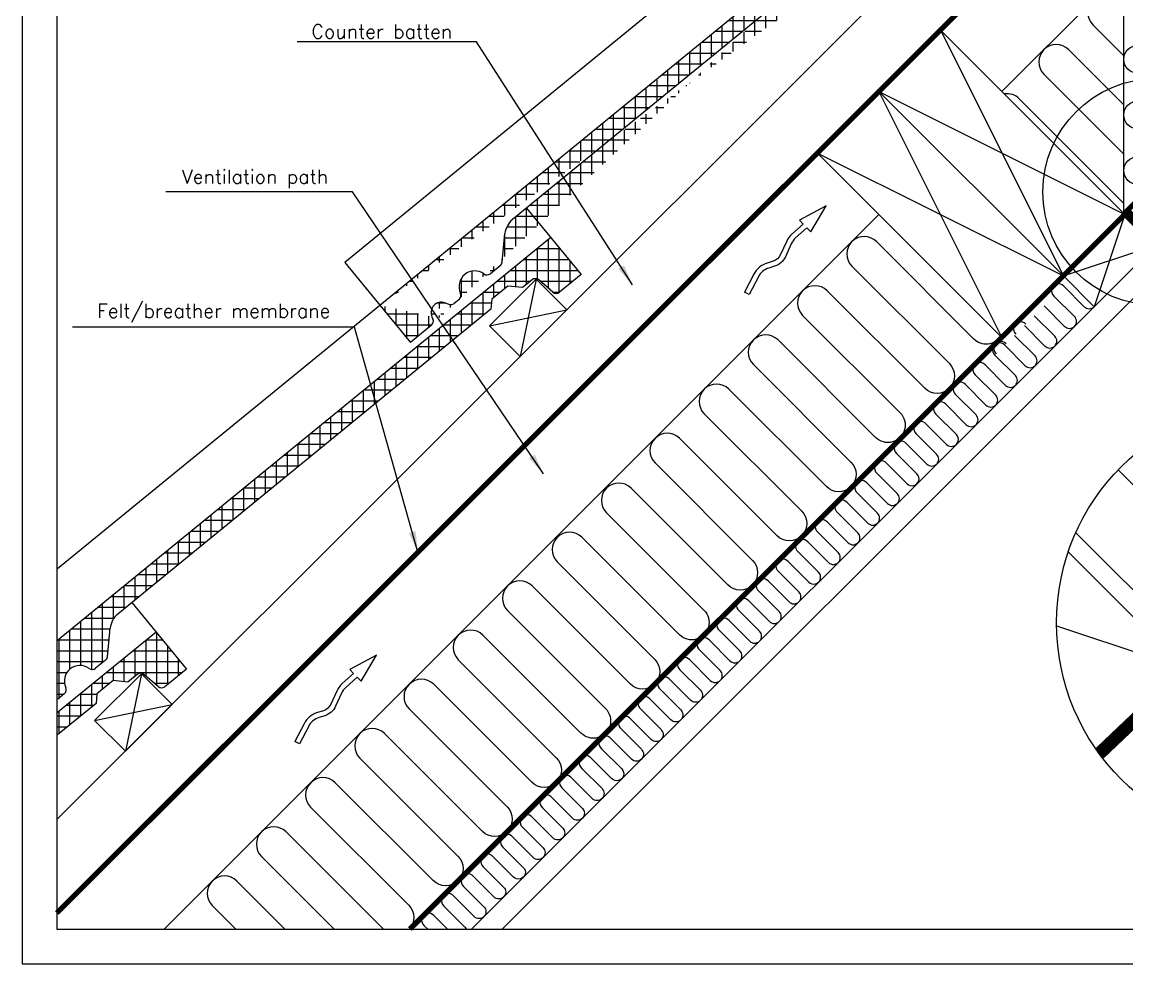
# Model space of a CAD drawing. Extents: x 0 to 1890, y 0 to 1390.
# Drawn here: x 0 to 635, y 0 to 542 of the extents above; entities that cross this region are included whole.
import ezdxf

# ---------------------------------------------------------------- set-up
doc = ezdxf.new("R2010")
doc.units = 0
doc.header["$LTSCALE"] = 30
doc.header["$MEASUREMENT"] = 0
doc.linetypes.add('DASHED', pattern=[0.75, 0.5, -0.25])
doc.linetypes.add('HIDDEN', pattern=[0.375, 0.25, -0.125])
for name, color, linetype in [('VELUX_FRAME', 6, 'CONTINUOUS'), ('VELUX_HATCH', 1, 'CONTINUOUS'), ('VELUX_INFO', 6, 'CONTINUOUS'), ('VELUX_INSIDE-COVERING', 7, 'CONTINUOUS'), ('VELUX_INSULATION', 1, 'CONTINUOUS'), ('VELUX_ROOFCONSTRUCTION', 7, 'CONTINUOUS'), ('VELUX_ROOFINGMATERIAL', 3, 'CONTINUOUS'), ('VELUX_TEXT', 1, 'CONTINUOUS'), ('VELUX_UNDERROOF', 3, 'DASHED'), ('VELUX_VAPOUR-BARRIER', 1, 'HIDDEN')]:
    doc.layers.add(name, color=color, linetype=linetype)
doc.styles.add('ROMANS', font='romans')
doc.dimstyles.new('MLS_A3_1T5', dxfattribs={"dimtxt": 8, "dimasz": 12, "dimexe": 2, "dimexo": 0, "dimgap": 2, "dimtad": 1, "dimtoh": 1, "dimdec": 0, "dimzin": 0, "dimdsep": 46, "dimtxsty": 'ROMANS', "dimcen": 0.09, "dimclrd": 256, "dimclre": 256, "dimclrt": 256, "dimadec": 0, "dimazin": 0, "dimtfac": 1, "dimtdec": 0, "dimtix": 1, "dimtmove": 0, "dimatfit": 3, "dimfxl": 1, "dimtolj": 1, "dimtzin": 0, "dimarcsym": 0})
pattern_1 = [(269.9999999999999, (633.7349784917571, 661.3856399077644), (6.25, -1.8e-15), []), (0, (633.7349784917571, 661.3856399077644), (1.8e-15, 6.25), [])]

msp = doc.modelspace()

# ---------------------------------------------------------------- hatches: boundary and pattern name
at = {"layer": 'VELUX_HATCH', "linetype": 'Continuous'}
h = msp.add_hatch(dxfattribs=at)
h.set_pattern_fill('ANSI37', color=256, scale=50, style=0)
h.set_pattern_definition(pattern_1)
edge = h.paths.add_edge_path()
edge.add_line((548.2178315721226, 623.3598011821261), (535.8349202979557, 613.2275009312806))
edge.add_line((530.7783094917694, 644.6628325184291), (548.2178315721226, 623.3598011821261))
edge.add_line((530.7833091839813, 644.6669218252049), (205.6782028405181, 378.7596503635187))
edge.add_arc((533.935114000802, 615.5492967951349), 3, 229.2917000000048, 309.2917000000007)
edge.add_line((514.5662240769213, 615.892074972722), (506.1230197550261, 616.7360541064279))
edge.add_line((519.9837477593436, 620.324956332532), (514.5662240769213, 615.892074972722))
edge.add_arc((521.8835540564949, 618.0031604686732), 3, 49.29170000000022, 129.291700000005)
edge.add_line((531.9784893347478, 613.2751772037667), (523.8401787228448, 620.2772800599208))
edge.add_line((506.1230197550261, 616.7360541064279), (496.8358362994203, 609.1368289182408))
edge.add_line((496.8358362994203, 609.1368289182408), (496.2731835435178, 603.508026037019))
edge.add_line((496.2731835435178, 603.508026037019), (281.8924461388391, 428.0912802227507))
edge.add_arc((289.4916713272377, 418.8040967672312), 12.0000000000004, 129.291700000005, 174.2917000000053)
edge.add_line((275.9089902592618, 403.5691525694286), (277.551177265303, 419.9976635043375))
edge.add_arc((272.9238667437866, 403.867544253829), 3, 309.2604961319488, 354.2917000000032)
edge.add_arc((267.2538145668509, 399.2331849605338), 3, 233.7380066724502, 309.2604961319493)
edge.add_line((274.8224082854026, 401.5447140802492), (269.1523561083827, 396.9103547871677))
edge.add_arc((260.1560724631221, 389.5573341419512), 9.000001334701546, 53.7380066724505, 204.7829855914467)
edge.add_arc((249.2612472761638, 384.527143670526), 3, 309.2604961319493, 384.7829855914456)
edge.add_line((251.1597888177821, 382.2043134969484), (248.3336095950821, 379.8943647457971))
edge.add_arc((246.4350680534639, 382.2171949193747), 3, 249.2916999999978, 309.2604961319489)
edge.add_arc((241.0399469194462, 374.6351083307294), 6, 69.29170000000033, 204.2917000000007)
edge.add_line((243.1616090235124, 380.2474652258214), (245.3742370014956, 379.4110164719776))
edge.add_arc((233.4194432638433, 369.6417149354565), 3, 309.2604961319486, 384.2917000000011)
edge.add_line((235.5711696393687, 372.1668143731525), (236.1538319038423, 370.875861914354))
edge.add_line((205.5870366692393, 378.8710665850159), (223.1664106257094, 357.3869195932124))
edge.add_line((235.3179848054615, 367.3188847618789), (223.1664106257094, 357.3869195932124))
h = msp.add_hatch(dxfattribs=at)
h.set_pattern_fill('ANSI37', color=256, scale=50, style=0)
h.set_pattern_definition(pattern_1)
edge = h.paths.add_edge_path()
edge.add_line((303.8922143647982, 417.7758270060095), (321.3267367528737, 396.4687063628772))
edge.add_line((321.3267367528737, 396.4687063628772), (308.9438254787069, 386.3364061120316))
edge.add_arc((307.0440191815532, 388.6582019758859), 3, 229.2917000000049, 309.2917000000007, ccw=False)
edge.add_line((305.0873945154989, 386.3840823845177), (296.9490839035961, 393.3861852406718))
edge.add_arc((294.9924592372462, 391.1120656494242), 3, 49.29170000000022, 129.291700000005)
edge.add_line((293.0926529400949, 393.433861513283), (287.6751292576727, 389.0009801534731))
edge.add_line((287.6751292576727, 389.0009801534731), (279.2319249357774, 389.844959287179))
edge.add_line((279.2319249357774, 389.844959287179), (269.9447414801716, 382.2457340989919))
edge.add_line((269.9447414801716, 382.2457340989919), (269.382088724269, 376.61693121777))
edge.add_line((269.382088724269, 376.61693121777), (55.00135131973286, 201.2001854035939))
edge.add_arc((62.60057650798933, 191.9130019479827), 12.0000000000004, 129.291700000005, 174.2917000000053)
edge.add_line((50.66008244605462, 193.106568685089), (49.01789544001338, 176.6780577501801))
edge.add_arc((46.03277192453822, 176.9764494345805), 3, 309.2604961319488, 354.29170000000306, ccw=False)
edge.add_line((47.93131346615417, 174.6536192610007), (42.26126128913427, 170.0192599679191))
edge.add_arc((40.36271974760246, 172.3420901412852), 3, 233.7380066724503, 309.2604961319493, ccw=False)
edge.add_arc((33.26497764387375, 162.6662393227026), 9.000001334701546, 53.7380066724505, 204.7829855914467)
edge.add_arc((22.37015245691543, 157.6360488512774), 3, -50.73950386805069, 24.782985591445822, ccw=False)
edge.add_line((24.26869399853365, 155.3132186776998), (21.44251477583373, 153.0032699265485))
edge.add_arc((19.54397323421551, 155.3261001001261), 3, 287.43023061232407, 309.2604961319489, ccw=False)
edge.add_line((20.44260592553576, 152.4638528560728), (20.44260592553564, 186.1011816910173))
edge.add_line((20.44260592553576, 186.1011816910173), (303.8922143647982, 417.7758270060095))
edge = h.paths.add_edge_path()
edge.add_line((20.44260592553576, 144.6572081672044), (20.44260592553576, 131.6847730239195))
edge.add_line((20.44260592553576, 131.6847730239196), (42.49099390502067, 149.7258363985214))
edge.add_line((42.49099390502067, 149.7258363985214), (43.05364666092316, 155.3546392797433))
edge.add_line((43.05364666092316, 155.3546392797433), (52.34083011652899, 162.9538644679304))
edge.add_line((52.34083011652899, 162.9538644679304), (60.78403443842432, 162.1098853342244))
edge.add_line((60.78403443842432, 162.1098853342244), (66.20155812084647, 166.5427666940344))
edge.add_arc((68.10136441799784, 164.2209708301756), 3, 49.291700000000276, 129.291700000005, ccw=False)
edge.add_line((70.0579890843477, 166.4950904214232), (78.19629969625053, 159.4929875652691))
edge.add_arc((80.15292436230482, 161.7671071566373), 3, 229.2917000000048, 309.2917000000007)
edge.add_line((82.05273065945846, 159.445311292783), (94.43564193362533, 169.5776115436286))
edge.add_line((94.43564193362533, 169.5776115436286), (77.00111954554973, 190.8847321867609))
edge.add_line((77.00111954554984, 190.8847321867609), (20.44260592553576, 144.6572081672044))

# ---------------------------------------------------------------- linework, layer by layer
at = {"layer": 'VELUX_FRAME'}
for points in [[(0, 1390), (0, 0), (1890, 0), (1890, 1390)], [(20, 19.99999999999994), (1870, 19.99999999999994), (1870, 1370), (20, 1370)]]:
    msp.add_lwpolyline(points, close=True, dxfattribs=at)
at = {"layer": 'VELUX_INFO'}
for centre, radius in [((651.9592878766196, 444.0376735344465), 65.21425444342684), ((721.8811202417659, 196.1089882254979), 127.2881263893933)]:
    msp.add_circle(centre, radius, dxfattribs=at)
at = {"layer": 'VELUX_INSIDE-COVERING'}
for p, q in [((258.2211646046875, 19.99999999999994), (666.6558739849785, 428.4347093802904)), ((275.8988341343516, 19.99999999999994), (675.4947087498102, 419.5958746154583))]:
    msp.add_line(p, q, dxfattribs=at)
at = {"layer": 'VELUX_INSULATION'}
for p, q in [((633.2917618443499, 431.6150108925448), (633.292367272592, 659.8327980963979)), ((563.1756210114813, 501.7311517034309), (633.2921338609661, 571.8476645529158)), ((81.75186521792995, 19.99999999999994), (492.4687811076519, 431.0166353699527)), ((610.5459930625267, 377.9815806330927), (598.7533085751984, 389.7741783550369)), ((593.096474740583, 384.117303690741), (604.8891592279115, 372.3247059687971)), ((599.232325393296, 366.6678313045012), (587.4396409059678, 378.4604290264449)), ((581.7828070713526, 372.8035543621493), (593.575491558681, 361.0109566402051)), ((587.9186577240655, 355.3540819759092), (576.1259732367377, 367.1466796978534)), ((576.6049900548352, 344.0403326473175), (564.812185630321, 355.8331370695191)), ((570.4691394021222, 361.4898050335573), (582.2618238894507, 349.6972073116134)), ((559.1553517957058, 350.1762624052233), (570.9479954533537, 338.3837055129599)), ((565.291161618738, 332.726830848664), (553.49847713141, 344.5194285706077)), ((547.8416432967947, 338.8625539063123), (559.6343277841229, 327.0699561843681)), ((553.9774939495074, 321.4130815200721), (542.1848094621796, 333.2056792420165)), ((536.5279756275644, 327.5488045777206), (548.3206601148928, 315.7562068557766)), ((542.6638262802772, 310.0993321914808), (530.8711417929491, 321.8919299134245)), ((525.2143079583336, 316.2350552491289), (537.0069924456625, 304.4424575271847)), ((513.9006402891036, 304.9213059205369), (525.6933247764317, 293.128708198593)), ((531.3501586110463, 298.7855828628889), (519.5574741237189, 310.5781805848331)), ((520.036490941816, 287.4718335342972), (508.2436865173023, 299.2646379564988)), ((502.586852682687, 293.6077632922029), (514.3794963403348, 281.8152063999395)), ((508.7226625057191, 276.1583317356436), (496.9468673258241, 287.9340401501752)), ((491.2900334912085, 282.2771654858796), (503.065828671104, 270.5014570713478)), ((497.4089948364887, 264.8445824070517), (485.6331996565934, 276.6202908215837)), ((479.9763658219783, 270.9634161572879), (491.7521610018738, 259.1877077427561)), ((486.0953271672583, 253.5308330784602), (474.3195319873632, 265.3065414929918)), ((468.6626981527476, 259.6496668286962), (480.4384933326434, 247.8739584141641)), ((457.3490304835174, 248.3359175001043), (469.1248256634129, 236.5602090855724)), ((474.7816594980276, 242.2170837498683), (463.005864318133, 253.9927921644003)), ((463.4679918287974, 230.9033344212766), (451.6920767117165, 242.6792495360662)), ((446.0352428771011, 237.0223748717704), (457.8109972273159, 225.2467072869189)), ((452.1541633927003, 219.5898326226232), (440.3783682128053, 231.3655410371548)), ((434.7215343781897, 225.7086663728592), (446.4973295580852, 213.9329579583274)), ((440.8404957234699, 208.2760832940313), (429.0647005784896, 220.0517916736482)), ((423.4078667438746, 214.3949170093524), (435.1836618888548, 202.6192086297357)), ((429.5268280542392, 196.9623339654398), (417.7510329092593, 208.7380423450563)), ((418.2131603850086, 185.6485846368478), (406.437365240029, 197.4242930164648)), ((412.0941990746437, 203.0811676807606), (423.8699942196244, 191.3054593011437)), ((400.7805314054134, 191.7674183521687), (412.556326550394, 179.991709972552)), ((406.8994927157784, 174.3348353082561), (395.1235776336125, 186.1107503881305)), ((389.4667437989972, 180.4538757238346), (401.2424981142968, 168.6782081738985)), ((395.5856642796813, 163.0213335096026), (383.8098691347013, 174.7970418892191)), ((378.1530353000858, 169.1401672249234), (389.9287631602871, 157.3645261222781)), ((208.0822473482666, 19.59869011294907), (151.7223047379329, 75.96010773977343)), ((137.5801897721339, 61.81795145814056), (179.3970468261484, 19.99999999999994)), ((151.1131494751679, 19.99999999999994), (123.4481314340964, 47.66574572439347)), ((109.3060164682401, 33.52358944281807), (122.8292502043808, 19.99999999999994)), ((244.4508937598691, 19.99999999999994), (236.8182178468123, 27.63261925756224)), ((231.161384012197, 21.97574459326661), (233.1371432710434, 19.99999999999994))]:
    msp.add_line(p, q, dxfattribs=at)
for points in [[(633.2920774299436, 550.5758404194548), (629.745483547186, 554.1225409371024, 0.9979430925218084), (615.603368581387, 539.9803846554698), (633.2920023950008, 522.2912190004376)], [(633.2919273600579, 494.0065975814201), (601.4612536155878, 525.8382283738371, 0.9979430925218084), (587.3191386497888, 511.6960720922048), (633.2918523251151, 465.721976162403)], [(641.2896800179846, 512.3053535919458, -0.9999999999999856), (641.2897224636326, 528.3053535918895)], [(633.2917772901723, 437.4373547433854), (573.1770236839894, 497.553915810572, 0.2394089454498081), (564.5608511471052, 500.3459215682414, 0.2394089454498081)], [(641.2895951266884, 480.3053535920587, -0.9999999999999998), (641.2896375723367, 496.3053535920024)], [(641.2896800179844, 448.3053535921711, -0.9999999999999856), (641.2897224636324, 464.3053535921147)], [(562.546718218354, 360.9386982812205, -0.4747534341229662), (547.1286383778976, 359.3746354629218), (491.0639510695948, 415.4410084595111, 0.9979430925218109), (476.9218361037958, 401.2988521778784), (532.9865234120984, 345.2324791812892, -1), (518.8444084462996, 331.0903228996563), (462.7797211379965, 387.1566958962458, 0.9979430925218107), (448.6376061721975, 373.0145396146134), (504.7022934805005, 316.9481666180236, -1), (490.5601785147013, 302.8060103363909), (434.4954912063985, 358.8723833329808, 0.9979430925218109), (420.3533762405995, 344.7302270513481), (476.4180635489023, 288.6638540547583, -0.9999999999999998), (462.2759485831033, 274.5216977731256), (406.2213179024459, 330.5780213177171, 0.9979430925178153), (392.079202936647, 316.4358650360842), (448.1338336173043, 260.3795414914932, -0.9999999999999998), (433.9917186515052, 246.2373852098606), (377.937087970848, 302.2937087544516, 0.997943092521983), (363.7949730050488, 288.151552472819), (419.8496036857065, 232.095228928228, -0.9999999999999998), (405.7074887199075, 217.9530726465953), (350.0184660629697, 273.6439616936108, 0.9979430925230138), (335.8763510971706, 259.5018054119781), (391.930981777828, 203.4454818673869, -0.9999999999999998), (377.788866812029, 189.3033255857542), (321.7342361313716, 245.3596491303455, 0.9979430925218093), (307.5921211655725, 231.2174928487128), (363.64675184623, 175.1611693041216, -0.9999999999999998), (349.504636880431, 161.0190130224889), (293.1446942700972, 217.3804306493131, 0.9979430925218107), (279.002579304298, 203.2382743676804), (335.3625219146319, 146.8768567408563, -0.9999999999999998), (321.220406948833, 132.7347004592236), (264.860464338499, 189.0961180860478, 0.9979430925218096), (250.7183493727, 174.9539618044154), (307.0782919830339, 118.592544177591, -1), (292.9361770172347, 104.4503878959583), (236.576234406901, 160.8118055227827, 0.9979430925178132), (222.434119441102, 146.6696492411498), (278.7940620514357, 90.3082316143257, -0.9999999999999998), (264.6519470856367, 76.16607533269305), (208.3020611030645, 132.5174435074027, 0.9979430925221521), (194.1599461372082, 118.3752872258273), (250.5085922456639, 62.02515895784703, -0.9999999999999998), (236.3664772798649, 47.88300267621437), (180.0065346695309, 104.2444203030385, 0.9979430925218096), (165.8644197037319, 90.10226402140609), (222.2243623140658, 33.74084639458172, -0.3981214276314518), (222.604089450323, 19.99999999999994)], [(389.9286195642481, 157.3646697245712, -0.9999999999999811), (384.2717857296325, 151.7077950602751), (372.582457397479, 163.3970366253924, 1.116317032815793), (366.9256235628635, 157.7401619610965), (378.6149518950177, 146.0509203959795, -0.9999999999999811), (372.9581180604021, 140.3940457316836), (361.2687897282484, 152.0832872968004, 1.116317032815953), (355.611955893633, 146.4264126325048), (367.3012842257872, 134.7371710673876, -0.9999999999999811), (361.6444503911717, 129.0802964030917), (349.9551220590181, 140.7695379682089, 1.116317032814986), (344.2982882244026, 135.1126633039129), (355.9876165565571, 123.4234217387958, -0.9999999999999811), (350.3307827219412, 117.7665470745), (338.6413344526013, 129.4559953398747, 1.109982058417757), (332.9845006179862, 123.7991206755788), (344.67378812046, 112.1099199401423, -1), (339.0169542858444, 106.4530452758464), (327.3276259536901, 118.1422868409632, 1.116317032815195), (321.6707921190748, 112.4854121766676), (333.3603280800208, 100.7959629843, -0.9999999999999811), (327.7034942454053, 95.13908832000415), (316.0141659132517, 106.8283298851214, 1.116317032814986), (310.3573320786361, 101.1714552208253), (322.0466604107906, 89.48221365570832, -0.9999999999999808), (316.3898265761749, 83.82533899141245), (304.7003783068349, 95.51478725678714, 1.109982058417757), (299.0435444722198, 89.8579125924913), (310.7328319746936, 78.16871185705479, -1), (305.075998140078, 72.51183719275893), (293.3866698079238, 84.20107875787573, 1.116317032815196), (287.7298359733084, 78.54420409358012), (299.4191645954456, 66.85496223848236, -0.9999999999999811), (293.7623307608299, 61.19808757418649), (282.0728824914899, 72.88753583956118, 1.109982058417757), (276.4160486568748, 67.23066117526535), (288.1053361593485, 55.54146043982882, -1), (282.448502324733, 49.88458577553297), (270.7591739925787, 61.57382734064977, 1.116317032815195), (265.1023401579634, 55.91695267635415), (276.7918761189094, 44.22750348398653, -0.9999999999999811), (271.1350422842939, 38.57062881969068), (259.4457139521403, 50.25987038480794, 1.116317032814986), (253.7888801175248, 44.60299572051185), (265.4782084496793, 32.91375415539482, -0.9999999999999808), (259.8213746150634, 27.25687949109897), (248.1319263457235, 38.94632775647365, 1.109982058417757), (242.4750925111084, 33.28945309217779), (254.1643800135822, 21.6002523567413, -0.1188838699651347), (255.1427414804447, 19.99999999999994)]]:
    msp.add_lwpolyline(points, format="xyb", dxfattribs=at)
for points in [[(630.0370924026512, 284.2392422249623), (662.3484167610062, 251.9269463670125)], [(605.6476478197112, 247.9939283182998), (662.3482559043861, 191.2916154252065)]]:
    msp.add_lwpolyline(points, dxfattribs=at)
for centre, radius, start, end in [((595.6919023439821, 387.1787286551482), 4.013547963732535, 40.29116378075031, 229.7092497650598), ((613.3744099798344, 380.8100179652407), 4.000000000000114, 225.0002067729062, 315.1181663316725), ((573.855095180085, 365.3418398318899), 4.013547963732438, 40.29116378074617, 229.7092497650615), ((602.0607423106038, 369.4962686366491), 4.000000000000114, 225.0002067729039, 45.00020677290388), ((561.7664269893774, 353.2220398922977), 4.011791889888639, 40.60614078930303, 229.3942727565094), ((562.5414275108566, 354.0280905032964), 4.01354796373246, 40.29116378078419, 229.7092497650258), ((590.7470746413734, 358.1825193080572), 4.000000000000114, 225.0002067729039, 45.00020677290388), ((579.4334069721428, 346.8687699794655), 4.000000000000114, 225.0002067729039, 45.00020677290388), ((550.4370709001952, 341.9239788707179), 4.01354796373218, 40.29116378077695, 229.7092497650285), ((568.1195785360459, 335.555268180812), 4.000000000000114, 225.0002067729039, 45.00020677290388), ((539.1234032309634, 330.6102295421277), 4.013547963732485, 40.29116378075197, 229.7092497650605), ((556.8059108668152, 324.2415188522201), 4.000000000000114, 225.0002067729062, 45.0002067729062), ((527.8097355617327, 319.2964802135362), 4.013547963732524, 40.29116378074511, 229.7092497650603), ((516.4960678925044, 307.9827308849425), 4.013547963732411, 40.29116378078586, 229.7092497650265), ((545.4922431975851, 312.9277695236287), 4.000000000000114, 225.0002067729039, 45.00020677290388), ((505.1979278763585, 296.6535407792774), 4.011791889888725, 40.60614078930197, 229.3942727565081), ((534.1785755283544, 301.6140201950368), 4.000000000000275, 225.0002067729004, 45.00020677290159), ((522.864907859124, 290.3002708664451), 4.000000000000114, 225.0002067729039, 45.00020677290388), ((493.8854610946092, 285.3385904502852), 4.013547963732377, 40.29116378077776, 229.7092497650278), ((511.5510794230269, 278.9867690677915), 4.000000000000114, 225.0002067729033, 45.00020677290388), ((482.5717934253773, 274.0248411216951), 4.013547963732448, 40.29116378075134, 229.709249765061), ((471.2581257561467, 262.7110917931034), 4.013547963732568, 40.29116378074458, 229.7092497650609), ((500.2374117537963, 267.6730197391997), 4.000000000000154, 225.0002067729067, 45.00020677290563), ((459.9444580869183, 251.3973424645099), 4.013547963732498, 40.2911637807848, 229.7092497650253), ((488.923744084566, 256.3592704106081), 4.000000000000154, 225.0002067729045, 45.00020677290332), ((477.6100764153354, 245.0455210820162), 4.000000000000194, 225.0002067729039, 45.00020677290159), ((448.6463180707727, 240.0681523588449), 4.011791889888708, 40.60614078930166, 229.3942727565084), ((466.2964087461051, 233.7317717534245), 4.000000000000114, 225.0002067729051, 45.00020677290275), ((437.3169619815904, 228.7700913372649), 4.013547963732358, 40.29116378077744, 229.709249765028), ((454.9825803100081, 222.4182699547711), 4.000000000000033, 225.0002067729027, 45.00020677290275), ((426.0032943472736, 217.4563419737595), 4.013547963732467, 40.29116378075166, 229.7092497650608), ((414.6896266780427, 206.1425926451679), 4.013547963732568, 40.29116378074458, 229.7092497650609), ((443.6689126407775, 211.1045206261794), 4.000000000000114, 225.0002067729074, 45.00020677290504), ((403.3759590088144, 194.8288433165743), 4.013547963732498, 40.2911637807848, 229.7092497650253), ((432.355244971547, 199.7907712975878), 4.000000000000114, 225.0002067729051, 45.00020677290275), ((421.0415773023164, 188.4770219689958), 4.000000000000194, 225.0002067729039, 45.00020677290159), ((392.0778189926679, 183.49965321091), 4.011791889888824, 40.60614078928365, 229.3942727565264), ((409.7279096330861, 177.1632726404041), 4.000000000000114, 225.0002067729051, 45.00020677290275), ((380.7484629034865, 172.2015921893291), 4.013547963732358, 40.29116378077744, 229.709249765028), ((398.4140811969891, 165.8497708417505), 4.000000000000114, 225.0002067729039, 45.00020677290388), ((144.6658067978003, 68.87447009872528), 10.00002119794421, 45.1180571001006, 224.8821102878364), ((116.3916334938758, 40.58010808343341), 10.00002119794405, 45.11805709985103, 224.8821102880851), ((116.3916334940962, 40.58010808351585), 10.00002119773013, 45.11805710041243, 66.56324081778658), ((116.3916334939925, 40.58010808336392), 10.00002119791074, 45.11805710014216, 66.56324081758807), ((233.6779456820048, 25.11603492203359), 4.024239802359342, 38.70835506264402, 231.2920584831638)]:
    msp.add_arc(centre, radius, start, end, dxfattribs=at)
at = {"layer": 'VELUX_ROOFCONSTRUCTION'}
for p, q in [((20, 29.26620881060376), (633.2923214464986, 642.5585302571025)), ((506.5107812973613, 569.5167817726958), (20, 83.0060004753344)), ((527.8202819410697, 537.0864907516739), (492.4649428817422, 501.7311516923463)), ((527.8202819466119, 537.0864907572161), (598.5334755143228, 395.6626191041041)), ((633.8888145736504, 431.0179581634314), (527.8202819466119, 537.0864907572161)), ((457.1096038224155, 466.3758126330193), (492.4649428817426, 501.7311516923466)), ((492.4649428872847, 501.7311516978885), (633.8888145736504, 431.0179581634314)), ((598.5334755143228, 395.6626191041041), (492.4649428872847, 501.7311516978885)), ((492.4649428872847, 501.7311516978885), (563.1781364549958, 360.3072800447768)), ((457.1096038279576, 466.3758126385614), (598.5334755143228, 395.6626191041041)), ((563.1781364549958, 360.3072800447768), (457.1096038279576, 466.3758126385614)), ((462.1508238230764, 435.9852628318867), (446.8264423847528, 427.8410589966168)), ((453.3700651443442, 421.0889911047334), (462.1508238230764, 435.9852628318867)), ((446.8264423847528, 427.8410589966168), (449.0494611076443, 425.5472266818048)), ((633.8888145736504, 431.0179581634314), (598.5334755143232, 395.6626191041036)), ((598.5334755143232, 395.6626191041031), (633.8888145736504, 431.017958163431)), ((598.5334755143227, 395.6626191041039), (633.8888145736504, 431.0179581634314)), ((633.8888145736498, 431.0179581634325), (616.2086295949562, 377.9874649902673)), ((633.8888145736498, 431.0179581634325), (651.5639686542833, 413.3428040495951)), ((451.1391191216149, 423.3910032411323), (453.3700651443442, 421.0889911047334)), ((598.5334755143226, 395.6626191041046), (651.5639686542833, 413.3428040495951)), ((268.5710045657963, 366.9323441004586), (295.4410622508854, 393.8024017855468)), ((295.4410622508854, 393.8024017855468), (286.2486740954599, 349.2546745707946)), ((313.118731780549, 376.1247322558832), (295.4410622508854, 393.8024017855468)), ((563.1781364549952, 360.307280044777), (598.5334755143224, 395.6626191041043)), ((598.5334755143226, 395.6626191041046), (616.2086295949562, 377.9874649902673)), ((417.9852414688817, 385.062613307826), (415.3184862893157, 386.4368100958651)), ((268.5710045657963, 366.9323441004586), (313.118731780549, 376.1247322558832)), ((286.2486740954599, 349.2546745707946), (313.118731780549, 376.1247322558832)), ((286.2486740954599, 349.2546745707946), (268.5710045657963, 366.9323441004586)), ((668.4485443349424, 169.7746233221822), (601.310337639565, 236.9128299859867)), ((627.0046730423619, 128.3307520295989), (697.8019750695196, 199.1280540567579)), ((594.6045956469983, 194.3904403501979), (668.4485443349424, 169.7746233221822)), ((619.3513690918519, 120.6774480790915), (690.1486711190108, 191.4747501062502)), ((203.6529825932738, 177.487421602084), (188.3286011549502, 169.3432177668142)), ((194.8722239145417, 162.5911498749308), (203.6529825932738, 177.487421602084)), ((41.67990974654799, 140.04124928121), (68.54996743163701, 166.9113069662983)), ((68.54996743163701, 166.9113069662983), (59.35757927621148, 122.363579751546)), ((86.22763696130062, 149.2336374366347), (68.54996743163701, 166.9113069662983)), ((188.3286011549502, 169.3432177668142), (190.5516198778418, 167.0493854520022)), ((668.4485443349424, 169.7746233221822), (619.3513690918523, 120.6774480790911)), ((192.6412778918124, 164.8931620113296), (194.8722239145417, 162.5911498749308)), ((41.67990974654799, 140.04124928121), (86.22763696130062, 149.2336374366347)), ((59.35757927621148, 122.363579751546), (86.22763696130062, 149.2336374366347)), ((65.9152786757436, 128.921279151078), (86.22763696130039, 149.2336374366345)), ((59.35757927621148, 122.363579751546), (41.67990974654799, 140.04124928121)), ((159.4874002390792, 126.5647720780233), (156.8206450595132, 127.9389688660625))]:
    msp.add_line(p, q, dxfattribs=at)
at = {"layer": 'VELUX_ROOFCONSTRUCTION', "color": 7}
msp.add_line((616.2086295949562, 377.9874649902673), (651.5639686874922, 413.3428040163863), dxfattribs=at)
at = {"layer": 'VELUX_ROOFCONSTRUCTION'}
for points in [[(449.0494611076443, 425.5472266818046), (442.5367325824415, 419.7466991759088, 0.1055431355186877), (439.3264259712696, 415.3700864604094), (435.9902383178815, 407.9504818579859, -0.2157207799034243), (431.6637298850692, 404.1304468921715), (428.3034948353316, 403.0969741770854, 0.201825453011014), (420.5691659381013, 396.6262365823158), (415.3184862893157, 386.4368100958649)], [(451.1391191216149, 423.3910032411321), (444.532020544461, 417.5064255433763, 0.1055431355186962), (442.0625539204824, 414.1398003776073), (438.7263662670944, 406.7201957751839, -0.2157207799034306), (432.545639934505, 401.263002966878), (429.1854048847673, 400.2295302517915, 0.2018254530110077), (423.2359211176673, 395.2520397942764), (417.9852414688817, 385.0626133078258)], [(190.5516198778418, 167.0493854520019), (184.0388913526389, 161.2488579461062, 0.1055431355186877), (180.8285847414672, 156.8722452306068), (177.492397088079, 149.4526406281833, -0.2157207799034243), (173.1658886552667, 145.6326056623689), (169.8056536055291, 144.5991329472828, 0.201825453011014), (162.0713247082988, 138.1283953525132), (156.8206450595132, 127.9389688660623)], [(192.6412778918124, 164.8931620113295), (186.0341793146585, 159.0085843135737, 0.1055431355186962), (183.5647126906798, 155.6419591478046), (180.2285250372919, 148.2223545453813, -0.2157207799034306), (174.0477987047025, 142.7651617370753), (170.6875636549647, 141.7316890219889, 0.2018254530110077), (164.7380798878648, 136.7541985644737), (159.4874002390792, 126.5647720780231)]]:
    msp.add_lwpolyline(points, format="xyb", dxfattribs=at)
at = {"layer": 'VELUX_ROOFINGMATERIAL'}
for p, q in [((530.7833091839813, 644.6669218252049), (205.6782028405181, 378.7596503635187)), ((496.2731835435178, 603.508026037019), (281.8924461388391, 428.0912802227507)), ((411.7980038366958, 588.6546623588047), (185.4672877355174, 403.4598627845055)), ((290.0139869167276, 434.7367198807261), (321.3267367528737, 396.4687063628772)), ((275.9089902592618, 403.5691525694286), (277.551177265303, 419.9976635043375)), ((303.8922143647982, 417.7758270060095), (20.44260592553576, 186.1011816910173)), ((185.4672877355174, 403.4598627845055), (205.5870366692393, 378.8710665850159)), ((274.8224082854026, 401.5447140802492), (269.1523561083827, 396.9103547871677)), ((321.3267367528737, 396.4687063628772), (308.9438254787069, 386.3364061120316)), ((279.2319249357774, 389.844959287179), (269.9447414801716, 382.2457340989919)), ((287.6751292576727, 389.0009801534731), (279.2319249357774, 389.844959287179)), ((293.0926529400949, 393.433861513283), (287.6751292576727, 389.0009801534731)), ((305.0873945154989, 386.3840823845177), (296.9490839035961, 393.3861852406718)), ((251.1597888177821, 382.2043134969484), (248.3336095950821, 379.8943647457971)), ((269.9447414801716, 382.2457340989919), (269.382088724269, 376.61693121777)), ((205.6782028404646, 378.759650363475), (20.44260592553576, 227.1908759804595)), ((269.382088724269, 376.61693121777), (55.00135131973286, 201.2001854035939)), ((205.5870366692393, 378.8710665850159), (223.1664106257094, 357.3869195932124)), ((243.1616090235124, 380.2474652258214), (245.3742370014956, 379.4110164719776)), ((235.5711696393687, 372.1668143731525), (236.1538319038423, 370.875861914354)), ((235.3179848054615, 367.3188847618789), (223.1664106257094, 357.3869195932124)), ((63.12289209748962, 207.8456250614625), (94.43564193362533, 169.5776115436286)), ((77.00111954554984, 190.8847321867609), (20.44260592553576, 144.6572081672044)), ((49.01789544001338, 176.6780577501801), (50.66008244605462, 193.106568685089)), ((47.93131346615417, 174.6536192610007), (42.26126128913427, 170.0192599679191)), ((66.20155812084647, 166.5427666940344), (60.78403443842432, 162.1098853342244)), ((78.19629969625053, 159.4929875652691), (70.0579890843477, 166.4950904214232)), ((94.43564193362533, 169.5776115436286), (82.05273065945846, 159.445311292783)), ((52.34083011652899, 162.9538644679304), (43.05364666092316, 155.3546392797433)), ((60.78403443842432, 162.1098853342244), (52.34083011652899, 162.9538644679304)), ((24.26869399853365, 155.3132186776998), (21.44251477583373, 153.0032699265485)), ((43.05364666092316, 155.3546392797433), (42.49099390502067, 149.7258363985214)), ((42.49099390502067, 149.7258363985214), (20.44260592553576, 131.6847730239196))]:
    msp.add_line(p, q, dxfattribs=at)
for centre, radius, start, end in [((289.4916713272377, 418.8040967672312), 12.0000000000004, 129.2917000000049, 174.2917000000053), ((272.9238667437866, 403.867544253829), 3, 309.2604961319488, 354.2917000000032), ((260.1560724631221, 389.5573341419512), 9.000001334701546, 53.73800667245051, 204.7829855914467), ((267.2538145668509, 399.2331849605338), 3, 233.7380066724502, 309.2604961319493), ((294.9924592372462, 391.1120656494242), 3, 49.29170000000022, 129.2917000000049), ((249.2612472761638, 384.527143670526), 3, 309.2604961319493, 24.78298559144565), ((307.0440191815532, 388.6582019758859), 3, 229.2917000000048, 309.2917000000007), ((241.0399469194462, 374.6351083307294), 6, 69.29170000000036, 204.2917000000007), ((246.4350680534639, 382.2171949193747), 3, 249.2916999999978, 309.2604961319489), ((233.4194432638433, 369.6417149354565), 3, 309.2604961319486, 24.29170000000098), ((62.60057650798933, 191.9130019479827), 12.0000000000004, 129.2917000000049, 174.2917000000053), ((33.26497764387375, 162.6662393227026), 9.000001334701546, 53.73800667245051, 204.7829855914467), ((46.03277192453822, 176.9764494345805), 3, 309.2604961319488, 354.2917000000032), ((40.36271974760246, 172.3420901412852), 3, 233.7380066724502, 309.2604961319493), ((68.10136441799784, 164.2209708301756), 3, 49.29170000000022, 129.2917000000049), ((22.37015245691543, 157.6360488512774), 3, 309.2604961319493, 24.78298559144565), ((80.15292436230482, 161.7671071566373), 3, 229.2917000000048, 309.2917000000007), ((19.54397323421551, 155.3261001001261), 3, 287.4302306123241, 309.2604961319489)]:
    msp.add_arc(centre, radius, start, end, dxfattribs=at)
at = {"layer": 'VELUX_UNDERROOF', "const_width": 3}
msp.add_lwpolyline([(597.0238634919822, 696.1013018770077), (633.292367272592, 659.8327980963979), (633.2923214464986, 642.5585302571025), (20.00000000000001, 29.26620881060376), (633.2923214464986, 642.5585302571025)], dxfattribs=at)
at = {"layer": 'VELUX_VAPOUR-BARRIER', "ltscale": 1.5, "const_width": 3}
for points in [[(653.5288104054925, 415.307645754155), (635.3709076923877, 433.46554846726), (682.1287523698188, 480.2233931249227), (682.1287523698182, 634.6511625731839), (660.586122084995, 686.9868714835019), (650.6487523698186, 696.9242411986781), (658.2091350839781, 704.4846239128377)], [(222.8708569420397, 19.99999999999983), (633.7968901856243, 431.1098825182542), (651.5639686443989, 413.3428040594796)]]:
    msp.add_lwpolyline(points, dxfattribs=at)
at = {"layer": 'VELUX_VAPOUR-BARRIER', "ltscale": 2, "const_width": 7.5}
msp.add_lwpolyline([(619.170402368324, 120.9240458923125), (669.2248670569644, 168.5636960949644), (712.4191273254312, 125.3694358264975)], dxfattribs=at)

# ---------------------------------------------------------------- texts
at = {"layer": 'VELUX_HATCH', "insert": (177.1504275773041, 374.2897217785166), "char_height": 8, "attachment_point": 6, "style": 'ROMANS'}
msp.add_mtext('Felt/breather membrane', dxfattribs=at)
at = {"layer": 'VELUX_TEXT', "char_height": 8, "attachment_point": 6, "style": 'ROMANS'}
for s, insert in [('\\A1;Counter batten', (247.2650927536869, 536.3294850909125)), ('Ventilation path', (175.8743920469081, 451.4421447754776))]:
    msp.add_mtext(s, dxfattribs=dict(at, insert=insert))

# ---------------------------------------------------------------- leaders
at = {"layer": 'VELUX_HATCH', "annotation_type": 0, "has_hookline": 1, "hookline_direction": 1, "text_width": 148.25}
msp.add_leader([(227.5294515172049, 236.7956603278086), (191.1504275773041, 366.1944836832785), (179.1504275773041, 366.1944836832785)], dimstyle='MLS_A3_1T5', dxfattribs=at)
at = {"layer": 'VELUX_TEXT', "annotation_type": 0, "has_hookline": 1, "hookline_direction": 1}
for points, text_width in [([(350.8396257198979, 390.5959268817778), (261.2650927536869, 530.3294850909124), (249.2650927536869, 530.3294850909124)], 89.15476190476188), ([(299.7313834268961, 281.9237246760254), (189.8743920469081, 444.1088114421443), (177.8743920469081, 444.1088114421443)], 93.33333333333331)]:
    msp.add_leader(points, dimstyle='MLS_A3_1T5', dxfattribs=dict(at, text_width=text_width))

doc.saveas('drawing.dxf')
